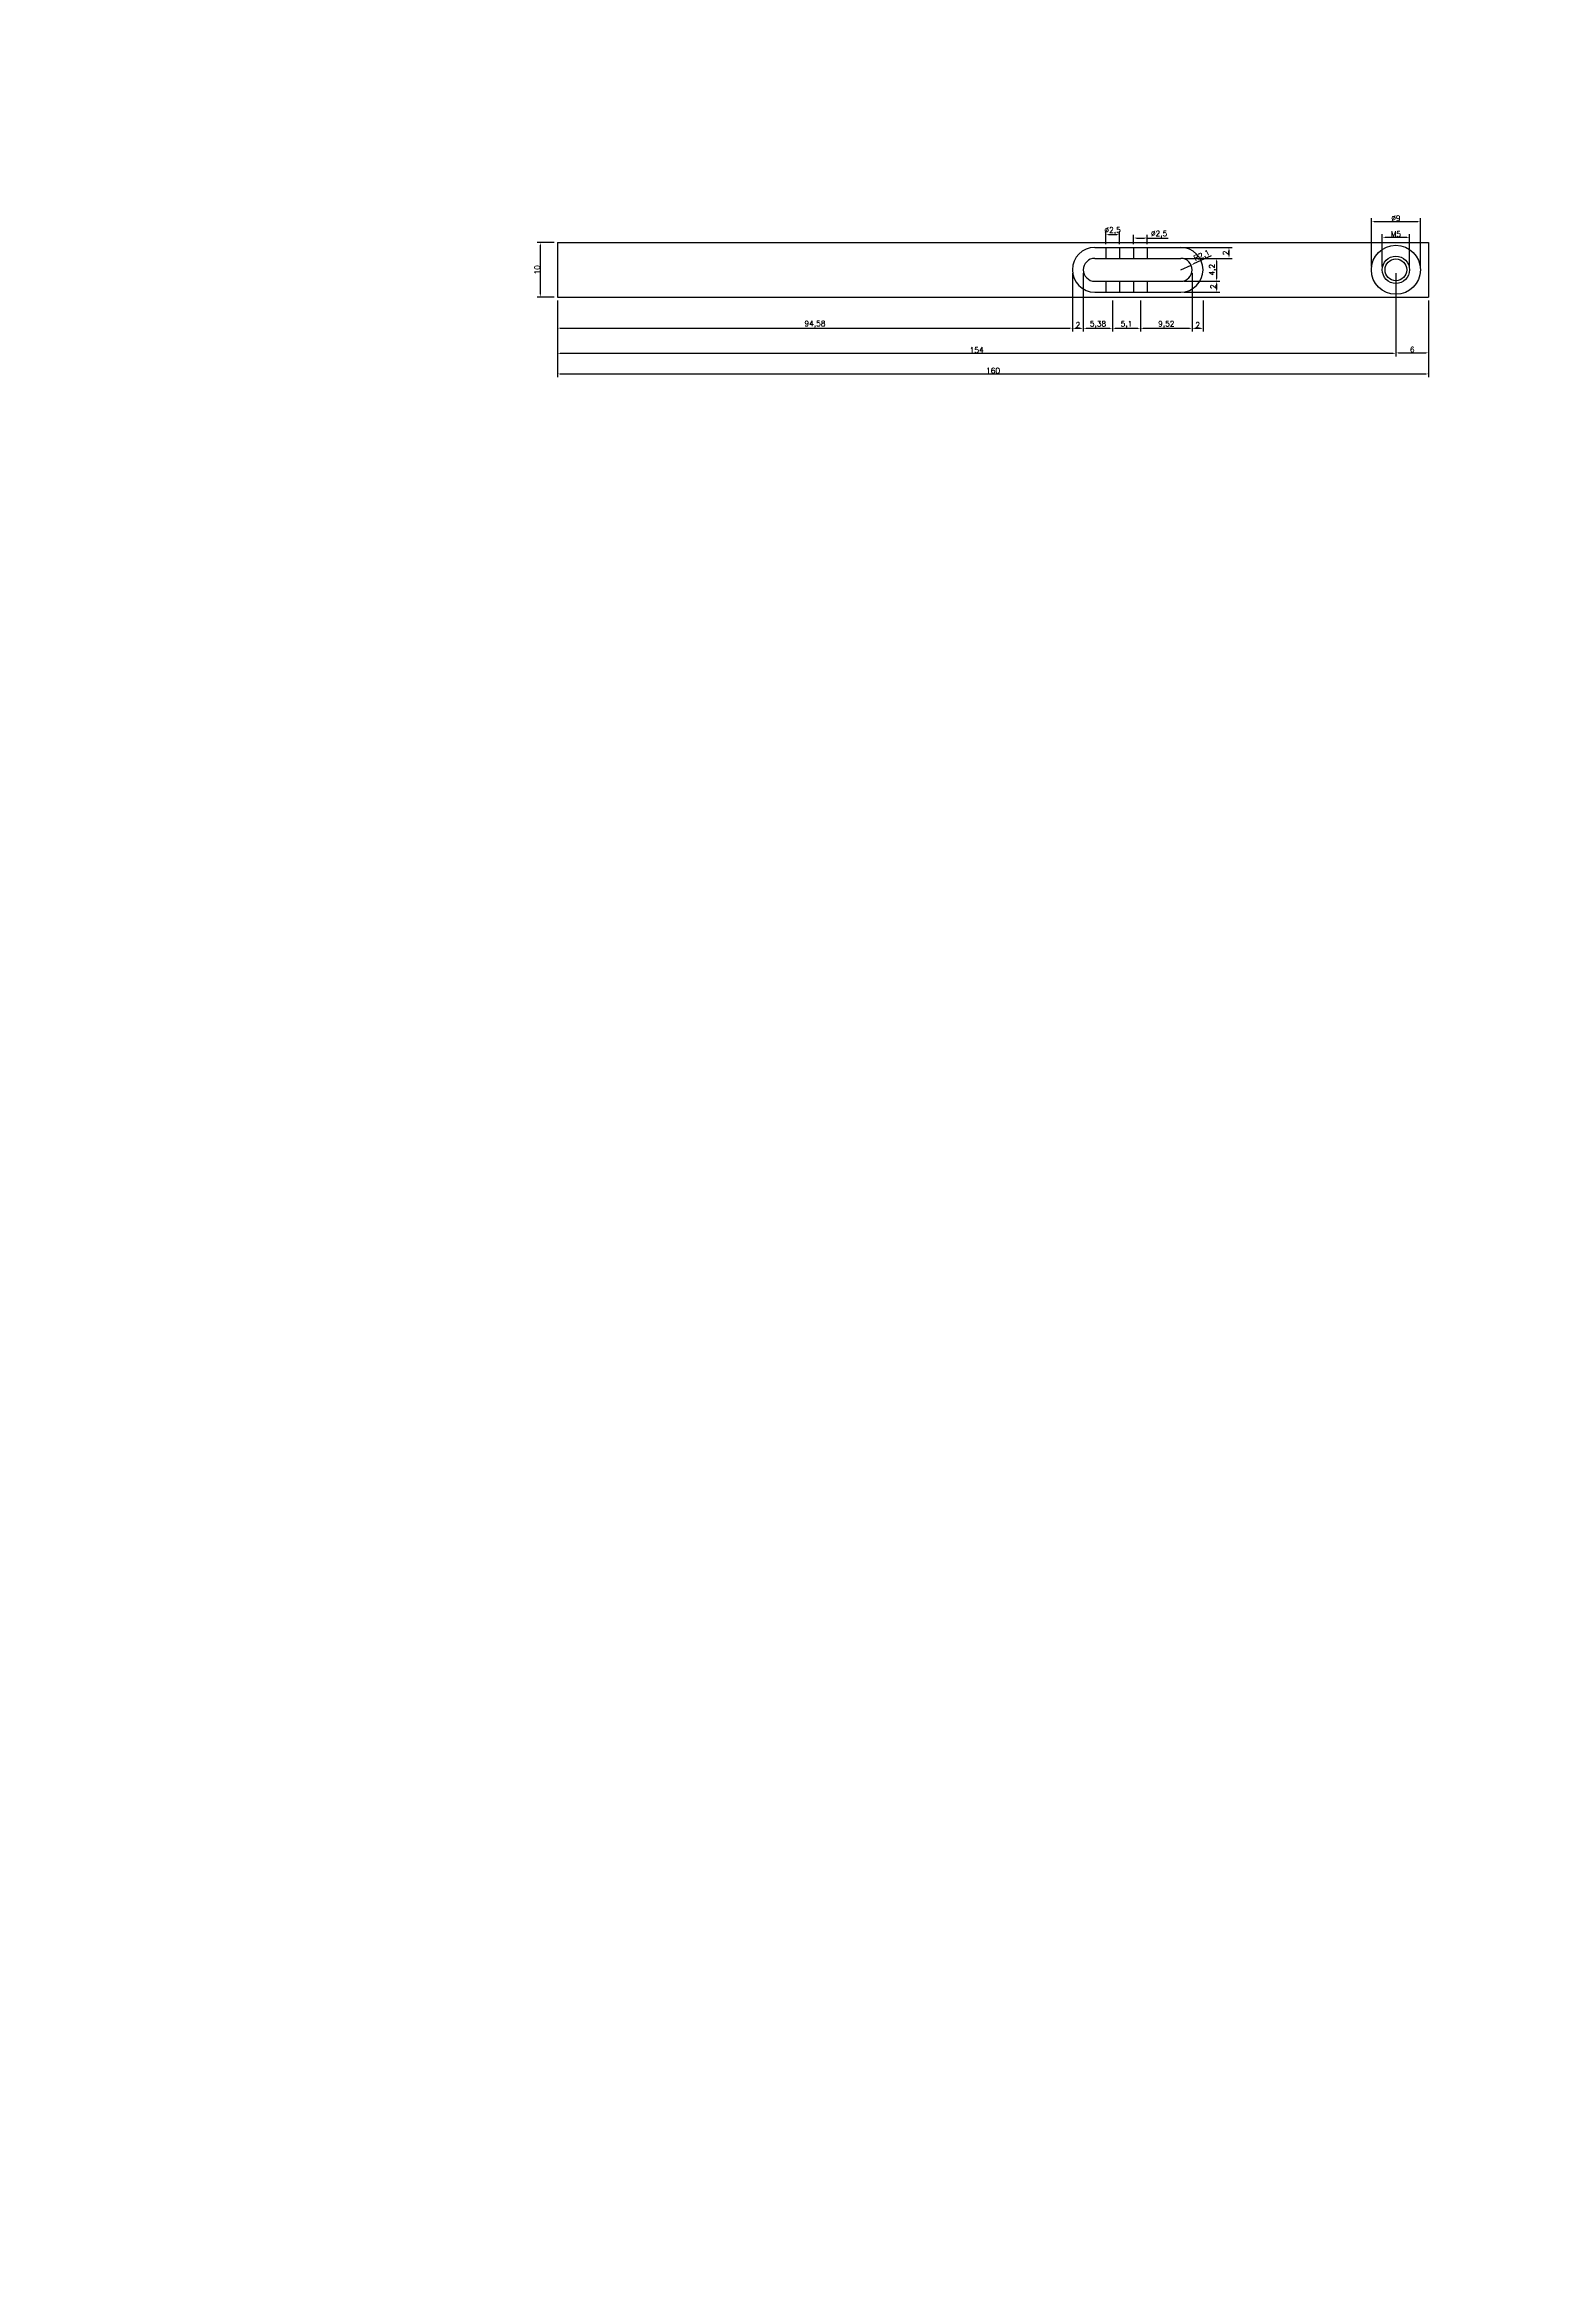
# Model space of a CAD drawing. Header units: millimetres. Extents: x 6817 to 10425, y -2870 to -164.
# Drawn here: x 8873.3 to 9148.8, y -1386.9 to -976.4 of the extents above; entities that cross this region are included whole.
import ezdxf

# ---------------------------------------------------------------- set-up
doc = ezdxf.new("R2010")
doc.units = ezdxf.units.MM
doc.layers.add('图层2', color=108, linetype='Continuous')
doc.styles.get("Standard").update_dxf_attribs({"font": 'txt', "bigfont": 'gbcbig.shx'})
doc.dimstyles.new('ISO-25', dxfattribs={"dimtxt": 1, "dimasz": 0.5, "dimexe": 0.6, "dimexo": 0.625, "dimgap": 0.1, "dimtad": 1, "dimtxsty": 'Standard', "dimcen": 2.5, "dimadec": 0, "dimazin": 0, "dimtfac": 1, "dimtmove": 0, "dimatfit": 3, "dimfxl": 1, "dimarcsym": 0})

# ---------------------------------------------------------------- blocks, each defined once
blk = doc.blocks.new('*D1621')
at = {"layer": 'Defpoints', "color": 0, "linetype": 'ByBlock', "transparency": 16777216}
for p in [(9082.02, -1017.74), (9083.93, -1016.87)]:
    blk.add_point(p, dxfattribs=at)
at = {"layer": '图层2', "color": 0, "linetype": 'ByBlock', "lineweight": -2, "transparency": 16777216}
for p, q in [((9082.02, -1017.74), (9083.93, -1016.87)), ((9087.6, -1015.2), (9084.39, -1016.67))]:
    blk.add_line(p, q, dxfattribs=at)
at = {"layer": '图层2', "color": 0, "linetype": 'ByBlock', "transparency": 16777216}
blk.add_solid([(9084.35, -1016.59), (9084.42, -1016.74), (9083.93, -1016.87)], dxfattribs=at)
at = {"layer": '图层2', "color": 0, "linetype": 'ByBlock', "transparency": 16777216, "insert": (9085.94, -1015.21), "char_height": 1, "attachment_point": 5, "rotation": 24.4634}
blk.add_mtext('R2,1', dxfattribs=at)
blk = doc.blocks.new('*D1622')
at = {"layer": 'Defpoints', "color": 0, "linetype": 'ByBlock', "transparency": 16777216}
for p in [(8964.39, -1012.74), (8967.54, -1012.74), (8967.54, -1022.74)]:
    blk.add_point(p, dxfattribs=at)
at = {"layer": '图层2', "color": 0, "linetype": 'ByBlock', "lineweight": -2, "transparency": 16777216}
for p, q in [((8966.92, -1012.74), (8963.79, -1012.74)), ((8964.39, -1022.24), (8964.39, -1013.24)), ((8966.92, -1022.74), (8963.79, -1022.74))]:
    blk.add_line(p, q, dxfattribs=at)
at = {"layer": '图层2', "color": 0, "linetype": 'ByBlock', "transparency": 16777216}
for points in [[(8964.3, -1013.24), (8964.47, -1013.24), (8964.39, -1012.74)], [(8964.3, -1022.24), (8964.47, -1022.24), (8964.39, -1022.74)]]:
    blk.add_solid(points, dxfattribs=at)
at = {"layer": '图层2', "color": 0, "linetype": 'ByBlock', "transparency": 16777216, "insert": (8963.79, -1017.74), "char_height": 1, "attachment_point": 5, "rotation": 90}
blk.add_mtext('10', dxfattribs=at)
blk = doc.blocks.new('*D1542')
at = {"layer": 'Defpoints', "color": 0, "linetype": 'ByBlock', "transparency": 16777216}
for p in [(8967.54, -1022.74), (9062.12, -1022.74), (9062.12, -1028.46)]:
    blk.add_point(p, dxfattribs=at)
at = {"layer": '图层2', "color": 0, "linetype": 'ByBlock', "lineweight": -2, "transparency": 16777216}
for p, q in [((8967.54, -1023.37), (8967.54, -1029.06)), ((9062.12, -1023.37), (9062.12, -1029.06)), ((8968.04, -1028.46), (9061.62, -1028.46))]:
    blk.add_line(p, q, dxfattribs=at)
at = {"layer": '图层2', "color": 0, "linetype": 'ByBlock', "transparency": 16777216}
for points in [[(8968.04, -1028.37), (8968.04, -1028.54), (8967.54, -1028.46)], [(9061.62, -1028.37), (9061.62, -1028.54), (9062.12, -1028.46)]]:
    blk.add_solid(points, dxfattribs=at)
at = {"layer": '图层2', "color": 0, "linetype": 'ByBlock', "transparency": 16777216, "insert": (9014.83, -1027.77), "char_height": 1, "attachment_point": 5}
blk.add_mtext('94,58', dxfattribs=at)
blk = doc.blocks.new('*D1623')
at = {"layer": 'Defpoints', "color": 0, "linetype": 'ByBlock', "transparency": 16777216}
for p in [(9062.12, -1017.74), (9064.12, -1017.74), (9064.12, -1028.49)]:
    blk.add_point(p, dxfattribs=at)
at = {"layer": '图层2', "color": 0, "linetype": 'ByBlock', "lineweight": -2, "transparency": 16777216}
for p, q in [((9062.12, -1018.37), (9062.12, -1029.09)), ((9064.12, -1018.37), (9064.12, -1029.09)), ((9062.62, -1028.49), (9063.62, -1028.49))]:
    blk.add_line(p, q, dxfattribs=at)
at = {"layer": '图层2', "color": 0, "linetype": 'ByBlock', "transparency": 16777216}
for points in [[(9062.62, -1028.41), (9062.62, -1028.57), (9062.12, -1028.49)], [(9063.62, -1028.41), (9063.62, -1028.57), (9064.12, -1028.49)]]:
    blk.add_solid(points, dxfattribs=at)
at = {"layer": '图层2', "color": 0, "linetype": 'ByBlock', "transparency": 16777216, "insert": (9063.12, -1027.89), "char_height": 1, "attachment_point": 5}
blk.add_mtext('2', dxfattribs=at)
blk = doc.blocks.new('*D1543')
at = {"layer": 'Defpoints', "color": 0, "linetype": 'ByBlock', "transparency": 16777216}
for p in [(9064.12, -1022.74), (9069.5, -1022.74), (9069.5, -1028.49)]:
    blk.add_point(p, dxfattribs=at)
at = {"layer": '图层2', "color": 0, "linetype": 'ByBlock', "lineweight": -2, "transparency": 16777216}
for p, q in [((9064.12, -1023.37), (9064.12, -1029.09)), ((9069.5, -1023.37), (9069.5, -1029.09)), ((9064.62, -1028.49), (9069, -1028.49))]:
    blk.add_line(p, q, dxfattribs=at)
at = {"layer": '图层2', "color": 0, "linetype": 'ByBlock', "transparency": 16777216}
for points in [[(9064.62, -1028.41), (9064.62, -1028.57), (9064.12, -1028.49)], [(9069, -1028.41), (9069, -1028.57), (9069.5, -1028.49)]]:
    blk.add_solid(points, dxfattribs=at)
at = {"layer": '图层2', "color": 0, "linetype": 'ByBlock', "transparency": 16777216, "insert": (9066.81, -1027.81), "char_height": 1, "attachment_point": 5}
blk.add_mtext('5,38', dxfattribs=at)
blk = doc.blocks.new('*D1544')
at = {"layer": 'Defpoints', "color": 0, "linetype": 'ByBlock', "transparency": 16777216}
for p in [(9069.5, -1022.74), (9074.61, -1022.74), (9074.61, -1028.49)]:
    blk.add_point(p, dxfattribs=at)
at = {"layer": '图层2', "color": 0, "linetype": 'ByBlock', "lineweight": -2, "transparency": 16777216}
for p, q in [((9069.5, -1023.37), (9069.5, -1029.09)), ((9074.61, -1023.37), (9074.61, -1029.09)), ((9070, -1028.49), (9074.11, -1028.49))]:
    blk.add_line(p, q, dxfattribs=at)
at = {"layer": '图层2', "color": 0, "linetype": 'ByBlock', "transparency": 16777216}
for points in [[(9070, -1028.41), (9070, -1028.57), (9069.5, -1028.49)], [(9074.11, -1028.41), (9074.11, -1028.57), (9074.61, -1028.49)]]:
    blk.add_solid(points, dxfattribs=at)
at = {"layer": '图层2', "color": 0, "linetype": 'ByBlock', "transparency": 16777216, "insert": (9072.05, -1027.81), "char_height": 1, "attachment_point": 5}
blk.add_mtext('5,1', dxfattribs=at)
blk = doc.blocks.new('*D1624')
at = {"layer": 'Defpoints', "color": 0, "linetype": 'ByBlock', "transparency": 16777216}
for p in [(9084.12, -1017.74), (9074.61, -1022.74), (9084.12, -1028.49)]:
    blk.add_point(p, dxfattribs=at)
at = {"layer": '图层2', "color": 0, "linetype": 'ByBlock', "lineweight": -2, "transparency": 16777216}
for p, q in [((9084.12, -1018.37), (9084.12, -1029.09)), ((9074.61, -1023.37), (9074.61, -1029.09)), ((9075.11, -1028.49), (9083.62, -1028.49))]:
    blk.add_line(p, q, dxfattribs=at)
at = {"layer": '图层2', "color": 0, "linetype": 'ByBlock', "transparency": 16777216}
for points in [[(9075.11, -1028.41), (9075.11, -1028.57), (9074.61, -1028.49)], [(9083.62, -1028.41), (9083.62, -1028.57), (9084.12, -1028.49)]]:
    blk.add_solid(points, dxfattribs=at)
at = {"layer": '图层2', "color": 0, "linetype": 'ByBlock', "transparency": 16777216, "insert": (9079.36, -1027.81), "char_height": 1, "attachment_point": 5}
blk.add_mtext('9,52', dxfattribs=at)
blk = doc.blocks.new('*D1545')
at = {"layer": 'Defpoints', "color": 0, "linetype": 'ByBlock', "transparency": 16777216}
for p in [(9084.12, -1017.74), (9086.12, -1022.74), (9086.12, -1028.49)]:
    blk.add_point(p, dxfattribs=at)
at = {"layer": '图层2', "color": 0, "linetype": 'ByBlock', "lineweight": -2, "transparency": 16777216}
for p, q in [((9084.12, -1018.37), (9084.12, -1029.09)), ((9086.12, -1023.37), (9086.12, -1029.09)), ((9084.62, -1028.49), (9085.62, -1028.49))]:
    blk.add_line(p, q, dxfattribs=at)
at = {"layer": '图层2', "color": 0, "linetype": 'ByBlock', "transparency": 16777216}
for points in [[(9084.62, -1028.41), (9084.62, -1028.57), (9084.12, -1028.49)], [(9085.62, -1028.41), (9085.62, -1028.57), (9086.12, -1028.49)]]:
    blk.add_solid(points, dxfattribs=at)
at = {"layer": '图层2', "color": 0, "linetype": 'ByBlock', "transparency": 16777216, "insert": (9085.12, -1027.89), "char_height": 1, "attachment_point": 5}
blk.add_mtext('2', dxfattribs=at)
blk = doc.blocks.new('*D1625')
at = {"layer": 'Defpoints', "color": 0, "linetype": 'ByBlock', "transparency": 16777216}
for p in [(9068.25, -1013.64), (9070.75, -1011.27), (9070.75, -1013.64)]:
    blk.add_point(p, dxfattribs=at)
at = {"layer": '图层2', "color": 0, "linetype": 'ByBlock', "lineweight": -2, "transparency": 16777216}
for p, q in [((9068.25, -1013.02), (9068.25, -1010.67)), ((9068.75, -1011.27), (9070.25, -1011.27)), ((9070.75, -1013.02), (9070.75, -1010.67))]:
    blk.add_line(p, q, dxfattribs=at)
at = {"layer": '图层2', "color": 0, "linetype": 'ByBlock', "transparency": 16777216}
for points in [[(9068.75, -1011.19), (9068.75, -1011.36), (9068.25, -1011.27)], [(9070.25, -1011.19), (9070.25, -1011.36), (9070.75, -1011.27)]]:
    blk.add_solid(points, dxfattribs=at)
at = {"layer": '图层2', "color": 0, "linetype": 'ByBlock', "transparency": 16777216, "insert": (9069.5, -1010.59), "char_height": 1, "attachment_point": 5}
blk.add_mtext('%%C2,5', dxfattribs=at)
blk = doc.blocks.new('*D1626')
at = {"layer": 'Defpoints', "color": 0, "linetype": 'ByBlock', "transparency": 16777216}
for p in [(9073.36, -1013.64), (9075.86, -1011.9), (9075.86, -1013.64)]:
    blk.add_point(p, dxfattribs=at)
at = {"layer": '图层2', "color": 0, "linetype": 'ByBlock', "lineweight": -2, "transparency": 16777216}
for p, q in [((9073.36, -1013.02), (9073.36, -1011.3)), ((9073.86, -1011.9), (9075.36, -1011.9)), ((9075.86, -1013.02), (9075.86, -1011.3)), ((9075.86, -1011.9), (9079.72, -1011.9))]:
    blk.add_line(p, q, dxfattribs=at)
at = {"layer": '图层2', "color": 0, "linetype": 'ByBlock', "transparency": 16777216}
for points in [[(9073.86, -1011.82), (9073.86, -1011.99), (9073.36, -1011.9)], [(9075.36, -1011.82), (9075.36, -1011.99), (9075.86, -1011.9)]]:
    blk.add_solid(points, dxfattribs=at)
at = {"layer": '图层2', "color": 0, "linetype": 'ByBlock', "transparency": 16777216, "insert": (9078.04, -1011.22), "char_height": 1, "attachment_point": 5}
blk.add_mtext('%%C2,5', dxfattribs=at)
blk = doc.blocks.new('*D1546')
at = {"layer": 'Defpoints', "color": 0, "linetype": 'ByBlock', "transparency": 16777216}
for p in [(9081.3, -1013.64), (9082.02, -1015.64), (9090.88, -1015.64)]:
    blk.add_point(p, dxfattribs=at)
at = {"layer": '图层2', "color": 0, "linetype": 'ByBlock', "lineweight": -2, "transparency": 16777216}
for p, q in [((9081.93, -1013.64), (9091.48, -1013.64)), ((9082.65, -1015.64), (9091.48, -1015.64)), ((9090.88, -1014.14), (9090.88, -1015.14))]:
    blk.add_line(p, q, dxfattribs=at)
at = {"layer": '图层2', "color": 0, "linetype": 'ByBlock', "transparency": 16777216}
for points in [[(9090.79, -1014.14), (9090.96, -1014.14), (9090.88, -1013.64)], [(9090.79, -1015.14), (9090.96, -1015.14), (9090.88, -1015.64)]]:
    blk.add_solid(points, dxfattribs=at)
at = {"layer": '图层2', "color": 0, "linetype": 'ByBlock', "transparency": 16777216, "insert": (9090.28, -1014.64), "char_height": 1, "attachment_point": 5, "rotation": 90}
blk.add_mtext('2', dxfattribs=at)
blk = doc.blocks.new('*D1627')
at = {"layer": 'Defpoints', "color": 0, "linetype": 'ByBlock', "transparency": 16777216}
for p in [(9082.02, -1015.64), (9082.02, -1019.84), (9088.57, -1019.84)]:
    blk.add_point(p, dxfattribs=at)
at = {"layer": '图层2', "color": 0, "linetype": 'ByBlock', "lineweight": -2, "transparency": 16777216}
for p, q in [((9082.65, -1015.64), (9089.17, -1015.64)), ((9088.57, -1016.14), (9088.57, -1019.34)), ((9082.65, -1019.84), (9089.17, -1019.84))]:
    blk.add_line(p, q, dxfattribs=at)
at = {"layer": '图层2', "color": 0, "linetype": 'ByBlock', "transparency": 16777216}
for points in [[(9088.49, -1016.14), (9088.66, -1016.14), (9088.57, -1015.64)], [(9088.49, -1019.34), (9088.66, -1019.34), (9088.57, -1019.84)]]:
    blk.add_solid(points, dxfattribs=at)
at = {"layer": '图层2', "color": 0, "linetype": 'ByBlock', "transparency": 16777216, "insert": (9087.89, -1017.74), "char_height": 1, "attachment_point": 5, "rotation": 90}
blk.add_mtext('4,2', dxfattribs=at)
blk = doc.blocks.new('*D1547')
at = {"layer": 'Defpoints', "color": 0, "linetype": 'ByBlock', "transparency": 16777216}
for p in [(9082.02, -1019.84), (9082.02, -1021.84), (9088.57, -1021.84)]:
    blk.add_point(p, dxfattribs=at)
at = {"layer": '图层2', "color": 0, "linetype": 'ByBlock', "lineweight": -2, "transparency": 16777216}
for p, q in [((9082.65, -1019.84), (9089.17, -1019.84)), ((9082.65, -1021.84), (9089.17, -1021.84)), ((9088.57, -1020.34), (9088.57, -1021.34))]:
    blk.add_line(p, q, dxfattribs=at)
at = {"layer": '图层2', "color": 0, "linetype": 'ByBlock', "transparency": 16777216}
for points in [[(9088.49, -1020.34), (9088.66, -1020.34), (9088.57, -1019.84)], [(9088.49, -1021.34), (9088.66, -1021.34), (9088.57, -1021.84)]]:
    blk.add_solid(points, dxfattribs=at)
at = {"layer": '图层2', "color": 0, "linetype": 'ByBlock', "transparency": 16777216, "insert": (9087.97, -1020.84), "char_height": 1, "attachment_point": 5, "rotation": 90}
blk.add_mtext('2', dxfattribs=at)
blk = doc.blocks.new('*D1632')
at = {"layer": 'Defpoints', "color": 0, "linetype": 'ByBlock', "transparency": 16777216}
for p in [(9121.54, -1022.74), (9127.54, -1022.74), (9127.54, -1033)]:
    blk.add_point(p, dxfattribs=at)
at = {"layer": '图层2', "color": 0, "linetype": 'ByBlock', "lineweight": -2, "transparency": 16777216}
for p, q in [((9121.54, -1023.37), (9121.54, -1033.6)), ((9127.54, -1023.37), (9127.54, -1033.6)), ((9122.04, -1033), (9127.04, -1033))]:
    blk.add_line(p, q, dxfattribs=at)
at = {"layer": '图层2', "color": 0, "linetype": 'ByBlock', "transparency": 16777216}
for points in [[(9122.04, -1032.91), (9122.04, -1033.08), (9121.54, -1033)], [(9127.04, -1032.91), (9127.04, -1033.08), (9127.54, -1033)]]:
    blk.add_solid(points, dxfattribs=at)
at = {"layer": '图层2', "color": 0, "linetype": 'ByBlock', "transparency": 16777216, "insert": (9124.54, -1032.4), "char_height": 1, "attachment_point": 5}
blk.add_mtext('6', dxfattribs=at)
blk = doc.blocks.new('*D1584')
at = {"layer": 'Defpoints', "color": 0, "linetype": 'ByBlock', "transparency": 16777216}
for p in [(9126.04, -1008.87), (9117.04, -1017.74), (9126.04, -1017.74)]:
    blk.add_point(p, dxfattribs=at)
at = {"layer": '图层2', "color": 0, "linetype": 'ByBlock', "lineweight": -2, "transparency": 16777216}
for p, q in [((9117.04, -1017.12), (9117.04, -1008.27)), ((9117.54, -1008.87), (9125.54, -1008.87)), ((9126.04, -1017.12), (9126.04, -1008.27))]:
    blk.add_line(p, q, dxfattribs=at)
at = {"layer": '图层2', "color": 0, "linetype": 'ByBlock', "transparency": 16777216}
for points in [[(9117.54, -1008.79), (9117.54, -1008.95), (9117.04, -1008.87)], [(9125.54, -1008.79), (9125.54, -1008.95), (9126.04, -1008.87)]]:
    blk.add_solid(points, dxfattribs=at)
at = {"layer": '图层2', "color": 0, "linetype": 'ByBlock', "transparency": 16777216, "insert": (9121.54, -1008.27), "char_height": 1, "attachment_point": 5}
blk.add_mtext('%%C9', dxfattribs=at)
blk = doc.blocks.new('*D1585')
at = {"layer": 'Defpoints', "color": 0, "linetype": 'ByBlock', "transparency": 16777216}
for p in [(9124.04, -1011.77), (9119.04, -1017.74), (9124.04, -1017.74)]:
    blk.add_point(p, dxfattribs=at)
at = {"layer": '图层2', "color": 0, "linetype": 'ByBlock', "lineweight": -2, "transparency": 16777216}
for p, q in [((9119.04, -1017.12), (9119.04, -1011.17)), ((9119.54, -1011.77), (9123.54, -1011.77)), ((9124.04, -1017.12), (9124.04, -1011.17))]:
    blk.add_line(p, q, dxfattribs=at)
at = {"layer": '图层2', "color": 0, "linetype": 'ByBlock', "transparency": 16777216}
for points in [[(9119.54, -1011.68), (9119.54, -1011.85), (9119.04, -1011.77)], [(9123.54, -1011.68), (9123.54, -1011.85), (9124.04, -1011.77)]]:
    blk.add_solid(points, dxfattribs=at)
at = {"layer": '图层2', "color": 0, "linetype": 'ByBlock', "transparency": 16777216, "insert": (9121.54, -1011.17), "char_height": 1, "attachment_point": 5}
blk.add_mtext('M5', dxfattribs=at)
blk = doc.blocks.new('*D1586')
at = {"layer": 'Defpoints', "color": 0, "linetype": 'ByBlock', "transparency": 16777216}
for p in [(9121.54, -1017.74), (8967.54, -1022.74), (9121.54, -1033.08)]:
    blk.add_point(p, dxfattribs=at)
at = {"layer": '图层2', "color": 0, "linetype": 'ByBlock', "lineweight": -2, "transparency": 16777216}
for p, q in [((9121.54, -1018.37), (9121.54, -1033.68)), ((8967.54, -1023.37), (8967.54, -1033.68)), ((8968.04, -1033.08), (9121.04, -1033.08))]:
    blk.add_line(p, q, dxfattribs=at)
at = {"layer": '图层2', "color": 0, "linetype": 'ByBlock', "transparency": 16777216}
for points in [[(8968.04, -1033), (8968.04, -1033.16), (8967.54, -1033.08)], [(9121.04, -1033), (9121.04, -1033.16), (9121.54, -1033.08)]]:
    blk.add_solid(points, dxfattribs=at)
at = {"layer": '图层2', "color": 0, "linetype": 'ByBlock', "transparency": 16777216, "insert": (9044.54, -1032.48), "char_height": 1, "attachment_point": 5}
blk.add_mtext('154', dxfattribs=at)
blk = doc.blocks.new('*D1534')
at = {"layer": 'Defpoints', "color": 0, "linetype": 'ByBlock', "transparency": 16777216}
for p in [(8967.54, -1023.37), (9127.54, -1023.37), (9127.54, -1036.87)]:
    blk.add_point(p, dxfattribs=at)
at = {"layer": '图层2', "color": 0, "linetype": 'ByBlock', "lineweight": -2, "transparency": 16777216}
for p, q in [((8967.54, -1023.99), (8967.54, -1037.47)), ((9127.54, -1023.99), (9127.54, -1037.47)), ((8968.04, -1036.87), (9127.04, -1036.87))]:
    blk.add_line(p, q, dxfattribs=at)
at = {"layer": '图层2', "color": 0, "linetype": 'ByBlock', "transparency": 16777216}
for points in [[(8968.04, -1036.79), (8968.04, -1036.96), (8967.54, -1036.87)], [(9127.04, -1036.79), (9127.04, -1036.96), (9127.54, -1036.87)]]:
    blk.add_solid(points, dxfattribs=at)
at = {"layer": '图层2', "color": 0, "linetype": 'ByBlock', "transparency": 16777216, "insert": (9047.54, -1036.27), "char_height": 1, "attachment_point": 5}
blk.add_mtext('160', dxfattribs=at)
blk = doc.blocks.new('*D2126')
at = {"layer": 'Defpoints', "color": 0, "linetype": 'ByBlock'}
for p in [(10223.66, -339.2), (10223.66, -344.88), (10247.6, -344.88)]:
    blk.add_point(p, dxfattribs=at)
at = {"layer": 'Defpoints', "color": 0, "linetype": 'ByBlock', "transparency": 16777216}
for p in [(8490.81, -2490.52), (8490.81, -2500.59), (8495.81, -2500.59)]:
    blk.add_point(p, dxfattribs=at)
at = {"layer": '图层2', "color": 0, "linetype": 'ByBlock', "lineweight": -2}
for p, q in [((10224.28, -339.2), (10248.2, -339.2)), ((10247.6, -339.7), (10247.6, -344.38)), ((10224.28, -344.88), (10248.2, -344.88))]:
    blk.add_line(p, q, dxfattribs=at)
at = {"layer": '图层2', "color": 0, "linetype": 'ByBlock', "lineweight": -2, "transparency": 16777216}
for p, q in [((8490.81, -2499.97), (8490.81, -2489.92)), ((8495.31, -2490.52), (8491.31, -2490.52)), ((8495.81, -2499.97), (8495.81, -2489.92))]:
    blk.add_line(p, q, dxfattribs=at)
at = {"layer": '图层2', "color": 0, "linetype": 'ByBlock'}
for points in [[(10247.52, -339.7), (10247.69, -339.7), (10247.6, -339.2)], [(10247.52, -344.38), (10247.69, -344.38), (10247.6, -344.88)]]:
    blk.add_solid(points, dxfattribs=at)
at = {"layer": '图层2', "color": 0, "linetype": 'ByBlock', "transparency": 16777216}
for points in [[(8491.31, -2490.44), (8491.31, -2490.6), (8490.81, -2490.52)], [(8495.31, -2490.44), (8495.31, -2490.6), (8495.81, -2490.52)]]:
    blk.add_solid(points, dxfattribs=at)
at = {"layer": '图层2', "color": 0, "linetype": 'ByBlock', "insert": (10246.92, -342.04), "char_height": 1, "attachment_point": 5, "rotation": 90}
blk.add_mtext('5,67', dxfattribs=at)
at = {"layer": '图层2', "color": 0, "linetype": 'ByBlock', "transparency": 16777216, "insert": (8493.31, -2489.17), "char_height": 2.5, "attachment_point": 5}
blk.add_mtext('5', dxfattribs=at)
blk = doc.blocks.new('*D2131')
at = {"layer": 'Defpoints', "color": 0, "linetype": 'ByBlock'}
for p in [(10232.06, -998.37), (10223.18, -1004.37), (10232.05, -1004.37), (8546.57, -2519.73), (8541.76, -2524.11), (8546.57, -2524.11)]:
    blk.add_point(p, dxfattribs=at)
at = {"layer": '图层2', "color": 0, "linetype": 'ByBlock', "lineweight": -2}
for p, q in [((10231.43, -998.37), (10222.58, -998.37)), ((10223.18, -998.87), (10223.18, -1003.87)), ((10231.42, -1004.37), (10222.58, -1004.37)), ((8545.95, -2519.73), (8541.16, -2519.73)), ((8541.76, -2520.23), (8541.76, -2523.61)), ((8545.95, -2524.11), (8541.16, -2524.11))]:
    blk.add_line(p, q, dxfattribs=at)
at = {"layer": '图层2', "color": 0, "linetype": 'ByBlock'}
for points in [[(10223.1, -998.87), (10223.27, -998.87), (10223.18, -998.37)], [(10223.1, -1003.87), (10223.27, -1003.87), (10223.18, -1004.37)], [(8541.68, -2520.23), (8541.85, -2520.23), (8541.76, -2519.73)], [(8541.68, -2523.61), (8541.85, -2523.61), (8541.76, -2524.11)]]:
    blk.add_solid(points, dxfattribs=at)
at = {"layer": '图层2', "color": 0, "linetype": 'ByBlock', "char_height": 1, "attachment_point": 5, "rotation": 90}
for s, insert in [('6', (10222.58, -1001.37)), ('4,38', (8541.08, -2521.92))]:
    blk.add_mtext(s, dxfattribs=dict(at, insert=insert))
blk = doc.blocks.new('*D2135')
at = {"layer": 'Defpoints', "color": 0, "linetype": 'ByBlock'}
for p in [(10217.81, -308.87), (10215.31, -322.35), (10217.81, -322.35), (8520.7, -2501.9), (8521.32, -2502.94), (8521.92, -2501.88), (8534.07, -2513.08), (8534.07, -2513.08)]:
    blk.add_point(p, dxfattribs=at)
at = {"layer": '图层2', "color": 0, "linetype": 'ByBlock', "lineweight": -2}
for p, q in [((10215.31, -321.73), (10215.31, -308.27)), ((10215.81, -308.87), (10217.31, -308.87)), ((10217.81, -321.73), (10217.81, -308.27)), ((8521.6, -2500.9), (8522.67, -2499.8)), ((8520.84, -2502.55), (8519.96, -2501.85)), ((8521.46, -2501.45), (8520.82, -2500.86))]:
    blk.add_line(p, q, dxfattribs=at)
for start, end in [(138.9369, 139.8318), (135.6492, 137.293)]:
    blk.add_arc((8534.07, -2513.08), 17.43, start, end, dxfattribs=at)
at = {"layer": '图层2', "color": 0, "linetype": 'ByBlock'}
for points in [[(10215.81, -308.79), (10215.81, -308.96), (10215.31, -308.87)], [(10217.31, -308.79), (10217.31, -308.96), (10217.81, -308.87)], [(8520.81, -2501.89), (8520.68, -2501.79), (8520.43, -2502.23)], [(8520.86, -2501.58), (8520.99, -2501.69), (8521.26, -2501.26)]]:
    blk.add_solid(points, dxfattribs=at)
at = {"layer": '图层2', "color": 0, "linetype": 'ByBlock', "insert": (10216.56, -308.19), "char_height": 1, "attachment_point": 5}
blk.add_mtext('2,5', dxfattribs=at)
at = {"layer": '图层2', "color": 0, "linetype": 'ByBlock', "insert": (8521.71, -2499.93), "char_height": 1, "attachment_point": 5, "rotation": 45.6492}
blk.add_mtext('4°', dxfattribs=at)
blk = doc.blocks.new('*D2136')
at = {"layer": 'Defpoints', "color": 0, "linetype": 'ByBlock'}
for p in [(10215.31, -305.16), (10187.99, -322.35), (10215.31, -322.35), (8518.44, -2501.94), (8521.32, -2502.94), (8518.95, -2504.56), (8534.07, -2513.08), (8534.07, -2513.08)]:
    blk.add_point(p, dxfattribs=at)
at = {"layer": '图层2', "color": 0, "linetype": 'ByBlock', "lineweight": -2}
for p, q in [((10187.99, -321.73), (10187.99, -304.56)), ((10188.49, -305.16), (10214.81, -305.16)), ((10215.31, -321.73), (10215.31, -304.56)), ((8518.41, -2504.25), (8516.83, -2503.36)), ((8520.84, -2502.55), (8518.59, -2500.76))]:
    blk.add_line(p, q, dxfattribs=at)
blk.add_arc((8534.07, -2513.08), 19.19, 142.9688, 149.0795, dxfattribs=at)
at = {"layer": '图层2', "color": 0, "linetype": 'ByBlock'}
for points in [[(10188.49, -305.08), (10188.49, -305.24), (10187.99, -305.16)], [(10214.81, -305.08), (10214.81, -305.24), (10215.31, -305.16)], [(8517.68, -2503.27), (8517.53, -2503.18), (8517.35, -2503.66)], [(8518.68, -2501.48), (8518.81, -2501.58), (8519.06, -2501.13)]]:
    blk.add_solid(points, dxfattribs=at)
at = {"layer": '图层2', "color": 0, "linetype": 'ByBlock', "insert": (10201.65, -304.48), "char_height": 1, "attachment_point": 5}
blk.add_mtext('27,32', dxfattribs=at)
at = {"layer": '图层2', "color": 0, "linetype": 'ByBlock', "insert": (8517.66, -2502.03), "char_height": 1, "attachment_point": 5, "rotation": 56.0242}
blk.add_mtext('9°', dxfattribs=at)
blk = doc.blocks.new('*D2137')
at = {"layer": 'Defpoints', "color": 0, "linetype": 'ByBlock'}
for p in [(9807.81, -699.52), (9815.71, -699.52), (9807.81, -703.52), (8547.37, -2503.69), (8553.1, -2503.25), (8549.02, -2506.63), (8534.07, -2513.08), (8534.07, -2513.08)]:
    blk.add_point(p, dxfattribs=at)
at = {"layer": '图层2', "color": 0, "linetype": 'ByBlock', "lineweight": -2}
for p, q in [((9808.44, -699.52), (9816.31, -699.52)), ((9815.71, -703.02), (9815.71, -700.02)), ((9808.44, -703.52), (9816.31, -703.52)), ((8547.88, -2503.33), (8552.06, -2500.38)), ((8549.59, -2506.38), (8554.29, -2504.35))]:
    blk.add_line(p, q, dxfattribs=at)
blk.add_arc((8534.07, -2513.08), 21.43, 24.6901, 33.8883, dxfattribs=at)
at = {"layer": '图层2', "color": 0, "linetype": 'ByBlock'}
for points in [[(9815.63, -700.02), (9815.8, -700.02), (9815.71, -699.52)], [(9815.63, -703.02), (9815.8, -703.02), (9815.71, -703.52)], [(8551.78, -2501.18), (8551.92, -2501.09), (8551.57, -2500.72)], [(8553.61, -2504.1), (8553.46, -2504.17), (8553.74, -2504.59)]]:
    blk.add_solid(points, dxfattribs=at)
at = {"layer": '图层2', "color": 0, "linetype": 'ByBlock', "char_height": 1, "attachment_point": 5}
for s, insert, rotation in [('4', (9815.11, -701.52), 90), ('12°', (8553.28, -2502.31), 299.2892)]:
    blk.add_mtext(s, dxfattribs=dict(at, insert=insert, rotation=rotation))
blk = doc.blocks.new('*D2138')
at = {"layer": 'Defpoints', "color": 0, "linetype": 'ByBlock'}
for p in [(10222.99, -1057.99), (10220.99, -1061.58), (10222.99, -1061.58), (8548.61, -2494.31), (8561.47, -2494.31), (8561.47, -2496.24)]:
    blk.add_point(p, dxfattribs=at)
at = {"layer": '图层2', "color": 0, "linetype": 'ByBlock', "lineweight": -2}
for p, q in [((10220.99, -1060.96), (10220.99, -1057.39)), ((10221.49, -1057.99), (10222.49, -1057.99)), ((10222.99, -1060.96), (10222.99, -1057.39)), ((8548.61, -2494.94), (8548.61, -2496.84)), ((8561.47, -2494.94), (8561.47, -2496.84)), ((8549.11, -2496.24), (8560.97, -2496.24))]:
    blk.add_line(p, q, dxfattribs=at)
at = {"layer": '图层2', "color": 0, "linetype": 'ByBlock'}
for points in [[(10221.49, -1057.9), (10221.49, -1058.07), (10220.99, -1057.99)], [(10222.49, -1057.9), (10222.49, -1058.07), (10222.99, -1057.99)], [(8549.11, -2496.15), (8549.11, -2496.32), (8548.61, -2496.24)], [(8560.97, -2496.15), (8560.97, -2496.32), (8561.47, -2496.24)]]:
    blk.add_solid(points, dxfattribs=at)
at = {"layer": '图层2', "color": 0, "linetype": 'ByBlock', "char_height": 1, "attachment_point": 5}
for s, insert in [('2', (10221.99, -1057.39)), ('12,86', (8555.04, -2495.55))]:
    blk.add_mtext(s, dxfattribs=dict(at, insert=insert))
blk = doc.blocks.new('*D2178')
at = {"layer": 'Defpoints', "color": 0, "linetype": 'ByBlock'}
for p in [(9679.77, -1244.93), (9677.77, -1263.68), (9679.77, -1263.68), (8575.54, -2488.63), (8575.54, -2496.74), (8588.23, -2496.72)]:
    blk.add_point(p, dxfattribs=at)
at = {"layer": '图层2', "color": 0, "linetype": 'ByBlock', "lineweight": -2}
for p, q in [((9677.77, -1263.06), (9677.77, -1244.33)), ((9678.27, -1244.93), (9679.27, -1244.93)), ((9679.77, -1263.06), (9679.77, -1244.33)), ((8575.54, -2496.11), (8575.54, -2488.03)), ((8587.73, -2488.63), (8576.04, -2488.63)), ((8588.23, -2496.09), (8588.23, -2488.03))]:
    blk.add_line(p, q, dxfattribs=at)
at = {"layer": '图层2', "color": 0, "linetype": 'ByBlock'}
for points in [[(9678.27, -1244.85), (9678.27, -1245.02), (9677.77, -1244.93)], [(9679.27, -1244.85), (9679.27, -1245.02), (9679.77, -1244.93)], [(8576.04, -2488.54), (8576.04, -2488.71), (8575.54, -2488.63)], [(8587.73, -2488.54), (8587.73, -2488.71), (8588.23, -2488.63)]]:
    blk.add_solid(points, dxfattribs=at)
at = {"layer": '图层2', "color": 0, "linetype": 'ByBlock', "char_height": 1, "attachment_point": 5}
for s, insert in [('2', (9678.77, -1244.33)), ('12,69', (8581.88, -2487.94))]:
    blk.add_mtext(s, dxfattribs=dict(at, insert=insert))
blk = doc.blocks.new('*D2182')
at = {"layer": 'Defpoints', "color": 0, "linetype": 'ByBlock'}
for p in [(9769.11, -1256.58), (9769.11, -1277.58), (9805.21, -1277.58), (9044.3, -2421.38), (8495.81, -2452.39), (9044.3, -2517.79)]:
    blk.add_point(p, dxfattribs=at)
at = {"layer": '图层2', "color": 0, "linetype": 'ByBlock', "lineweight": -2}
for p, q in [((9769.74, -1256.58), (9805.81, -1256.58)), ((9805.21, -1257.08), (9805.21, -1277.08)), ((9769.74, -1277.58), (9805.81, -1277.58)), ((8495.81, -2451.76), (8495.81, -2420.78)), ((8496.31, -2421.38), (9043.8, -2421.38)), ((9044.3, -2517.17), (9044.3, -2420.78))]:
    blk.add_line(p, q, dxfattribs=at)
at = {"layer": '图层2', "color": 0, "linetype": 'ByBlock'}
for points in [[(9805.13, -1257.08), (9805.3, -1257.08), (9805.21, -1256.58)], [(9805.13, -1277.08), (9805.3, -1277.08), (9805.21, -1277.58)], [(8496.31, -2421.3), (8496.31, -2421.47), (8495.81, -2421.38)], [(9043.8, -2421.3), (9043.8, -2421.47), (9044.3, -2421.38)]]:
    blk.add_solid(points, dxfattribs=at)
at = {"layer": '图层2', "color": 0, "linetype": 'ByBlock', "insert": (9804.61, -1267.08), "char_height": 1, "attachment_point": 5, "rotation": 90}
blk.add_mtext('21', dxfattribs=at)
at = {"layer": '图层2', "color": 0, "linetype": 'ByBlock', "insert": (8770.06, -2420.7), "char_height": 1, "attachment_point": 5}
blk.add_mtext('548,49', dxfattribs=at)

msp = doc.modelspace()

# ---------------------------------------------------------------- linework, layer by layer
at = {"layer": '图层2', "color": 6, "linetype": 'ByBlock'}
for p, q in [((8967.54, -1012.743), (8967.54, -1022.743)), ((8967.54, -1012.743), (9127.54, -1012.743)), ((9066.221, -1013.643), (9082.021, -1013.643)), ((9127.54, -1012.743), (9127.54, -1022.743)), ((9066.221, -1015.643), (9082.021, -1015.643)), ((9066.221, -1019.843), (9082.021, -1019.843)), ((9066.221, -1021.843), (9082.021, -1021.843)), ((8967.54, -1022.743), (9127.54, -1022.743))]:
    msp.add_line(p, q, dxfattribs=at)
at = {"layer": '图层2', "color": 2, "linetype": 'ByBlock'}
for p, q in [((9068.253, -1013.643), (9068.253, -1015.643)), ((9070.753, -1013.643), (9070.753, -1015.643)), ((9073.355, -1013.643), (9073.355, -1015.643)), ((9075.855, -1013.643), (9075.855, -1015.643)), ((9068.253, -1019.843), (9068.253, -1021.843)), ((9070.753, -1019.843), (9070.753, -1021.843)), ((9073.355, -1019.843), (9073.355, -1021.843)), ((9075.855, -1019.843), (9075.855, -1021.843))]:
    msp.add_line(p, q, dxfattribs=at)
at = {"layer": '图层2', "color": 6, "linetype": 'ByBlock'}
msp.add_circle((9121.54, -1017.743), 4.5, dxfattribs=at)
at = {"layer": '图层2', "color": 2, "linetype": 'ByBlock'}
msp.add_circle((9121.54, -1017.743), 2.5, dxfattribs=at)
at = {"layer": '图层2', "color": 4, "linetype": 'ByBlock'}
msp.add_circle((9121.54, -1017.743), 2, dxfattribs=at)
at = {"layer": '图层2', "color": 6, "linetype": 'ByBlock'}
for centre, radius, start, end in [((9066.221, -1017.743), 4.1, 90, 270), ((9082.021, -1017.743), 4.1, 270, 90), ((9066.221, -1017.743), 2.1, 90, 270), ((9082.021, -1017.743), 2.1, 270, 90)]:
    msp.add_arc(centre, radius, start, end, dxfattribs=at)

# ---------------------------------------------------------------- dimensions: what is measured, and where the dimension line sits
at = {"layer": '图层2', "color": 2, "linetype": 'ByBlock'}
for base, p1, p2, picture, middle in [((10215.309, -305.16), (10187.985, -322.353), (10215.309, -322.353), '*D2136', (10201.647, -304.476)), ((10217.809, -308.872), (10215.309, -322.353), (10217.809, -322.353), '*D2135', (10216.559, -308.188)), ((10222.988, -1057.987), (10220.988, -1061.58), (10222.988, -1061.58), '*D2138', (10221.988, -1057.387)), ((8575.535, -2488.627), (8588.229, -2496.716), (8575.535, -2496.736), '*D2178', (8581.882, -2487.944)), ((9679.766, -1244.933), (9677.766, -1263.681), (9679.766, -1263.681), '*D2178', (9678.766, -1244.333)), ((9044.303, -2421.385), (8495.813, -2452.388), (9044.303, -2517.79), '*D2182', (8770.058, -2420.701))]:
    dim = msp.add_linear_dim(base=base, p1=p1, p2=p2, dimstyle='ISO-25', dxfattribs=at)
    dim.commit()
    dim.dimension.update_dxf_attribs({"geometry": picture, "text_midpoint": middle})
for base, p1, p2, picture, middle in [((10247.6033, -344.8767), (10223.6566, -339.202), (10223.6566, -344.8767), '*D2126', (10246.9199, -342.0394)), ((9815.715, -699.517), (9807.815, -703.516), (9807.815, -699.517), '*D2137', (9815.115, -701.517)), ((10223.184, -1004.368), (10232.058, -998.369), (10232.048, -1004.368), '*D2131', (10222.584, -1001.368)), ((9805.213, -1277.581), (9769.111, -1256.581), (9769.111, -1277.581), '*D2182', (9804.613, -1267.081))]:
    dim = msp.add_linear_dim(base=base, p1=p1, p2=p2, angle=90, dimstyle='ISO-25', dxfattribs=at)
    dim.commit()
    dim.dimension.update_dxf_attribs({"geometry": picture, "text_midpoint": middle})
at = {"layer": '图层2', "color": 3, "linetype": 'ByBlock'}
for base, p1, p2, text, picture, middle in [((9126.04, -1008.869), (9117.04, -1017.743), (9126.04, -1017.743), '%%C<>', '*D1584', (9121.54, -1008.269)), ((9075.855, -1011.902), (9073.355, -1013.643), (9075.855, -1013.643), '%%C<>', '*D1626', (9078.039, -1011.218)), ((9124.04, -1011.767), (9119.04, -1017.743), (9124.04, -1017.743), 'M<>', '*D1585', (9121.54, -1011.167))]:
    dim = msp.add_linear_dim(base=base, p1=p1, p2=p2, text=text, dimstyle='ISO-25', dxfattribs=at)
    dim.commit()
    dim.dimension.update_dxf_attribs({"geometry": picture, "text_midpoint": middle})
for base, p1, p2, picture, middle in [((8964.386, -1012.743), (8967.54, -1022.743), (8967.54, -1012.743), '*D1622', (8963.786, -1017.743)), ((9090.876, -1015.643), (9081.301, -1013.643), (9082.021, -1015.643), '*D1546', (9090.276, -1014.643)), ((9088.572, -1019.843), (9082.021, -1015.643), (9082.021, -1019.843), '*D1627', (9087.889, -1017.743)), ((9088.572, -1021.843), (9082.021, -1019.843), (9082.021, -1021.843), '*D1547', (9087.972, -1020.843))]:
    dim = msp.add_linear_dim(base=base, p1=p1, p2=p2, angle=90, dimstyle='ISO-25', dxfattribs=at)
    dim.commit()
    dim.dimension.update_dxf_attribs({"geometry": picture, "text_midpoint": middle})
dim = msp.add_linear_dim(base=(9070.753, -1011.273), p1=(9068.253, -1013.643), p2=(9070.753, -1013.643), text='%%C<>', dimstyle='ISO-25', dxfattribs=at)
dim.commit()
dim.dimension.update_dxf_attribs({"geometry": '*D1625', "text_midpoint": (9069.503, -1011.273), "dimtype": 160})
for base, p1, p2, picture, middle in [((9121.54, -1033.08), (8967.54, -1022.743), (9121.54, -1017.743), '*D1586', (9044.54, -1032.48)), ((9064.121, -1028.491), (9062.121, -1017.743), (9064.121, -1017.743), '*D1623', (9063.121, -1027.891)), ((9084.121, -1028.491), (9074.605, -1022.743), (9084.121, -1017.743), '*D1624', (9079.363, -1027.808)), ((9086.121, -1028.491), (9084.121, -1017.743), (9086.121, -1022.743), '*D1545', (9085.121, -1027.891)), ((9062.121, -1028.456), (8967.54, -1022.743), (9062.121, -1022.743), '*D1542', (9014.831, -1027.773)), ((9127.54, -1036.873), (8967.54, -1023.368), (9127.54, -1023.368), '*D1534', (9047.54, -1036.273)), ((9069.503, -1028.491), (9064.121, -1022.743), (9069.503, -1022.743), '*D1543', (9066.812, -1027.808)), ((9074.605, -1028.491), (9069.503, -1022.743), (9074.605, -1022.743), '*D1544', (9072.054, -1027.808)), ((9127.54, -1032.997), (9121.54, -1022.743), (9127.54, -1022.743), '*D1632', (9124.54, -1032.397))]:
    dim = msp.add_linear_dim(base=base, p1=p1, p2=p2, dimstyle='ISO-25', dxfattribs=at)
    dim.commit()
    dim.dimension.update_dxf_attribs({"geometry": picture, "text_midpoint": middle})
dim = msp.add_radius_dim(center=(9082.021, -1017.743), mpoint=(9083.933, -1016.873), dimstyle='ISO-25', dxfattribs=at)
dim.commit()
dim.dimension.update_dxf_attribs({"geometry": '*D1621', "text_midpoint": (9085.941, -1015.209)})

doc.saveas('drawing.dxf')
